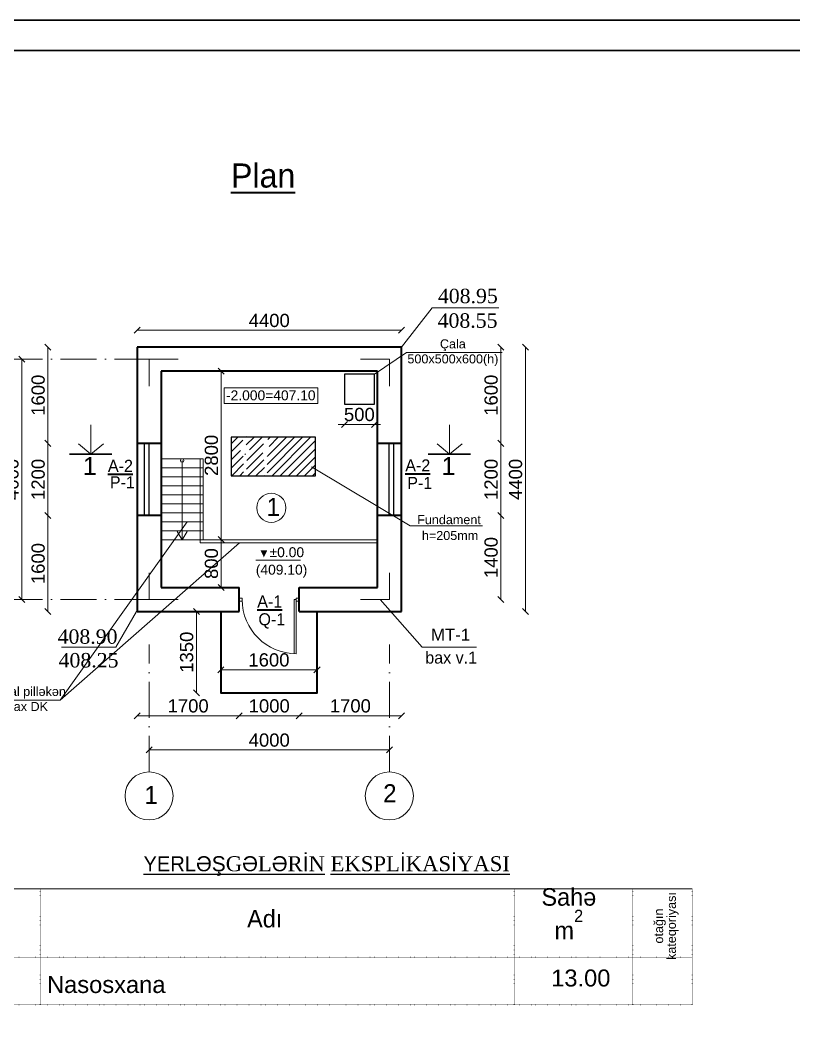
# Model space of a CAD drawing. Header units: millimetres. Extents: x 120281 to 1416367021, y -641565767 to 918373.
# Drawn here: x 499353 to 512227, y 883907 to 900783 of the extents above; entities that cross this region are included whole.
import ezdxf

# ---------------------------------------------------------------- set-up
doc = ezdxf.new("R2010")
doc.units = ezdxf.units.MM
for name, pattern in [('ACAD_ISO02W100', [15, 12, -3]), ('ACAD_ISO10W100', [18, 12, -3, 0, -3]), ('DOT2', [3.175, 0, -3.175])]:
    doc.linetypes.add(name, pattern=pattern)
for name, color, linetype, lineweight in [('-K1-', 84, 'Continuous', 60), ('0_Ном._пера__1', 7, 'Continuous', 35), ('0_Ном._пера__21', 7, 'Continuous', 35), ('0_Ном._пера__7', 7, 'Continuous', 25), ('0_Ном_пера__1_Ном_пера__1', 1, 'Continuous', 13), ('33', 7, 'Continuous', 35), ('Layer2', 7, 'Continuous', 13), ('Text blocks_Ном._пера__1', 7, 'Continuous', 15), ('аракясмя', 130, 'Continuous', 20), ('окна', 150, 'Continuous', 15), ('ось', 20, 'ACAD_ISO02W100', 0), ('размер', 90, 'Continuous', 40), ('размер2', 210, 'Continuous', 15), ('размер_Ном._пера__1', 7, 'Continuous', 15), ('РАЗМЕРЫ', 80, 'Continuous', 9), ('стены', 32, 'Continuous', 40)]:
    doc.layers.add(name, color=color, linetype=linetype, lineweight=lineweight)
doc.styles.add('ARIAL', font='arial.ttf')
doc.styles.add('Arial AzLat', font='AZLTM.TTF', dxfattribs={"height": 300})
doc.styles.add('Arial-300', font='arial.ttf', dxfattribs={"height": 300})
doc.styles.get("Standard").update_dxf_attribs({"font": 'arial.ttf'})
doc.styles.add('Times New  Roman', font='times.ttf')
doc.styles.add('СГЕНЕРИР_СТИЛЬ_1', font='A3TI(LA).TTF')
doc.styles.add('СГЕНЕРИР_СТИЛЬ_6', font='A2TI(LA).TTF')
doc.styles.add('СГЕНЕРИР_СТИЛЬ_7', font='timlat.ttf')
doc.dimstyles.new('Farid 250', dxfattribs={"dimtxt": 220, "dimasz": 100, "dimexe": 100, "dimexo": 300, "dimgap": 50, "dimtad": 1, "dimdec": 0, "dimzin": 0, "dimdsep": 46, "dimtxsty": 'Standard', "dimblk": 'OBLIQUE', "dimcen": 10, "dimse1": 1, "dimse2": 1, "dimclrd": 256, "dimclre": 1, "dimclrt": 1, "dimadec": 0, "dimazin": 0, "dimtfac": 1, "dimtdec": 0, "dimtix": 1, "dimtmove": 1, "dimatfit": 2, "dimldrblk": 'ARCHTICK', "dimfxl": 1, "dimtolj": 1, "dimtzin": 0, "dimlwd": -1, "dimlwe": 9, "dimarcsym": 0})

# ---------------------------------------------------------------- blocks, each defined once
blk = doc.blocks.new('_Oblique')
at = {"color": 0, "linetype": 'ByBlock', "lineweight": -2}
blk.add_line((-0.5, -0.5), (0.5, 0.5), dxfattribs=at)
blk = doc.blocks.new('*D86')
at = {"layer": 'Defpoints', "color": 0, "lineweight": 53, "transparency": 16777216}
for p in [(499561, 895145), (499378, 891145), (499561, 891145)]:
    blk.add_point(p, dxfattribs=at)
at = {"layer": 'размер_Ном._пера__1', "transparency": 16777216}
blk.add_line((499378, 895145), (499378, 891145), dxfattribs=at)
at = {"layer": 'размер_Ном._пера__1', "transparency": 16777216, "xscale": 100, "yscale": 100, "zscale": 100}
for p, rotation in [((499378, 895145), 90), ((499378, 891145), 270)]:
    blk.add_blockref('_Oblique', p, dxfattribs=dict(at, rotation=rotation))
at = {"layer": 'размер_Ном._пера__1', "color": 1, "transparency": 16777216, "insert": (499216, 893145), "char_height": 220, "attachment_point": 5, "rotation": 90}
blk.add_mtext('\\A1;4000', dxfattribs=at)
blk = doc.blocks.new('_ArchTick')
at = {"color": 0, "linetype": 'ByBlock', "const_width": 0.15}
blk.add_lwpolyline([(-0.5, -0.5), (0.5, 0.5)], dxfattribs=at)
blk = doc.blocks.new('*D77')
at = {"layer": 'Defpoints', "color": 0, "lineweight": 53, "transparency": 16777216}
for p in [(505697, 895345), (505697, 890945), (507760, 890945)]:
    blk.add_point(p, dxfattribs=at)
at = {"layer": 'размер_Ном._пера__1', "transparency": 16777216}
blk.add_line((507760, 895345), (507760, 890945), dxfattribs=at)
at = {"layer": 'размер_Ном._пера__1', "transparency": 16777216, "xscale": 100, "yscale": 100, "zscale": 100}
for p, rotation in [((507760, 895345), 90), ((507760, 890945), 270)]:
    blk.add_blockref('_Oblique', p, dxfattribs=dict(at, rotation=rotation))
at = {"layer": 'размер_Ном._пера__1', "color": 1, "transparency": 16777216, "insert": (507598, 893145), "char_height": 220, "attachment_point": 5, "rotation": 90}
blk.add_mtext('\\A1;4400', dxfattribs=at)
blk = doc.blocks.new('*D80')
at = {"layer": 'Defpoints', "color": 0, "lineweight": 53, "transparency": 16777216}
for p in [(501297, 890945), (502997, 890945), (502997, 889214)]:
    blk.add_point(p, dxfattribs=at)
at = {"layer": 'размер_Ном._пера__1', "transparency": 16777216}
blk.add_line((501297, 889214), (502997, 889214), dxfattribs=at)
at = {"layer": 'размер_Ном._пера__1', "transparency": 16777216, "xscale": 100, "yscale": 100, "zscale": 100, "rotation": 180}
blk.add_blockref('_Oblique', (501297, 889214), dxfattribs=at)
at = {"layer": 'размер_Ном._пера__1', "transparency": 16777216, "xscale": 100, "yscale": 100, "zscale": 100}
blk.add_blockref('_Oblique', (502997, 889214), dxfattribs=at)
at = {"layer": 'размер_Ном._пера__1', "color": 1, "transparency": 16777216, "insert": (502147, 889376), "char_height": 220, "attachment_point": 5}
blk.add_mtext('\\A1;1700', dxfattribs=at)
blk = doc.blocks.new('*D81')
at = {"layer": 'Defpoints', "color": 0, "lineweight": 53, "transparency": 16777216}
for p in [(502997, 890945), (503997, 890945), (503997, 889214)]:
    blk.add_point(p, dxfattribs=at)
at = {"layer": 'размер_Ном._пера__1', "transparency": 16777216}
blk.add_line((502997, 889214), (503997, 889214), dxfattribs=at)
at = {"layer": 'размер_Ном._пера__1', "transparency": 16777216, "xscale": 100, "yscale": 100, "zscale": 100, "rotation": 180}
blk.add_blockref('_Oblique', (502997, 889214), dxfattribs=at)
at = {"layer": 'размер_Ном._пера__1', "transparency": 16777216, "xscale": 100, "yscale": 100, "zscale": 100}
blk.add_blockref('_Oblique', (503997, 889214), dxfattribs=at)
at = {"layer": 'размер_Ном._пера__1', "color": 1, "transparency": 16777216, "insert": (503497, 889376), "char_height": 220, "attachment_point": 5}
blk.add_mtext('\\A1;1000', dxfattribs=at)
blk = doc.blocks.new('*D82')
at = {"layer": 'Defpoints', "color": 0, "lineweight": 53, "transparency": 16777216}
for p in [(503997, 890945), (505697, 890945), (505697, 889214)]:
    blk.add_point(p, dxfattribs=at)
at = {"layer": 'размер_Ном._пера__1', "transparency": 16777216}
blk.add_line((503997, 889214), (505697, 889214), dxfattribs=at)
at = {"layer": 'размер_Ном._пера__1', "transparency": 16777216, "xscale": 100, "yscale": 100, "zscale": 100, "rotation": 180}
blk.add_blockref('_Oblique', (503997, 889214), dxfattribs=at)
at = {"layer": 'размер_Ном._пера__1', "transparency": 16777216, "xscale": 100, "yscale": 100, "zscale": 100}
blk.add_blockref('_Oblique', (505697, 889214), dxfattribs=at)
at = {"layer": 'размер_Ном._пера__1', "color": 1, "transparency": 16777216, "insert": (504847, 889376), "char_height": 220, "attachment_point": 5}
blk.add_mtext('\\A1;1700', dxfattribs=at)
blk = doc.blocks.new('*D87')
at = {"layer": 'Defpoints', "color": 0, "lineweight": 53, "transparency": 16777216}
for p in [(501497, 888832), (505497, 888644), (505497, 888644)]:
    blk.add_point(p, dxfattribs=at)
at = {"layer": 'размер_Ном._пера__1', "transparency": 16777216}
blk.add_line((501497, 888644), (505497, 888644), dxfattribs=at)
at = {"layer": 'размер_Ном._пера__1', "transparency": 16777216, "xscale": 100, "yscale": 100, "zscale": 100, "rotation": 180}
blk.add_blockref('_Oblique', (501497, 888644), dxfattribs=at)
at = {"layer": 'размер_Ном._пера__1', "transparency": 16777216, "xscale": 100, "yscale": 100, "zscale": 100}
blk.add_blockref('_Oblique', (505497, 888644), dxfattribs=at)
at = {"layer": 'размер_Ном._пера__1', "color": 1, "transparency": 16777216, "insert": (503497, 888807), "char_height": 220, "attachment_point": 5}
blk.add_mtext('\\A1;4000', dxfattribs=at)
blk = doc.blocks.new('*D84')
at = {"layer": 'Defpoints', "color": 0, "lineweight": 53, "transparency": 16777216}
for p in [(505697, 895345), (507353, 895345), (505697, 893745)]:
    blk.add_point(p, dxfattribs=at)
at = {"layer": 'размер_Ном._пера__1', "transparency": 16777216}
blk.add_line((507353, 893745), (507353, 895345), dxfattribs=at)
at = {"layer": 'размер_Ном._пера__1', "transparency": 16777216, "xscale": 100, "yscale": 100, "zscale": 100}
for p, rotation in [((507353, 895345), 90), ((507353, 893745), 270)]:
    blk.add_blockref('_Oblique', p, dxfattribs=dict(at, rotation=rotation))
at = {"layer": 'размер_Ном._пера__1', "color": 1, "transparency": 16777216, "insert": (507191, 894545), "char_height": 220, "attachment_point": 5, "rotation": 90}
blk.add_mtext('\\A1;1600', dxfattribs=at)
blk = doc.blocks.new('*D92')
at = {"layer": 'Defpoints', "color": 0, "lineweight": 53, "transparency": 16777216}
for p in [(505697, 892545), (505346, 891145), (507353, 891145)]:
    blk.add_point(p, dxfattribs=at)
at = {"layer": 'размер_Ном._пера__1', "transparency": 16777216}
blk.add_line((507353, 892545), (507353, 891145), dxfattribs=at)
at = {"layer": 'размер_Ном._пера__1', "transparency": 16777216, "xscale": 100, "yscale": 100, "zscale": 100}
for p, rotation in [((507353, 892545), 90), ((507353, 891145), 270)]:
    blk.add_blockref('_Oblique', p, dxfattribs=dict(at, rotation=rotation))
at = {"layer": 'размер_Ном._пера__1', "color": 1, "transparency": 16777216, "insert": (507191, 891845), "char_height": 220, "attachment_point": 5, "rotation": 90}
blk.add_mtext('\\A1;1400', dxfattribs=at)
blk = doc.blocks.new('*D85')
at = {"layer": 'Defpoints', "color": 0, "lineweight": 53, "transparency": 16777216}
for p in [(505697, 895625), (501297, 895345), (505697, 895345)]:
    blk.add_point(p, dxfattribs=at)
at = {"layer": 'размер_Ном._пера__1', "transparency": 16777216}
blk.add_line((501297, 895625), (505697, 895625), dxfattribs=at)
at = {"layer": 'размер_Ном._пера__1', "transparency": 16777216, "xscale": 100, "yscale": 100, "zscale": 100, "rotation": 180}
blk.add_blockref('_Oblique', (501297, 895625), dxfattribs=at)
at = {"layer": 'размер_Ном._пера__1', "transparency": 16777216, "xscale": 100, "yscale": 100, "zscale": 100}
blk.add_blockref('_Oblique', (505697, 895625), dxfattribs=at)
at = {"layer": 'размер_Ном._пера__1', "color": 1, "transparency": 16777216, "insert": (503497, 895788), "char_height": 220, "attachment_point": 5}
blk.add_mtext('\\A1;4400', dxfattribs=at)
blk = doc.blocks.new('*D74')
at = {"layer": 'Defpoints', "color": 0, "lineweight": 53, "transparency": 16777216}
for p in [(501297, 893745), (499813, 892545), (501297, 892545)]:
    blk.add_point(p, dxfattribs=at)
at = {"layer": 'размер_Ном._пера__1', "transparency": 16777216}
blk.add_line((499813, 893745), (499813, 892545), dxfattribs=at)
at = {"layer": 'размер_Ном._пера__1', "transparency": 16777216, "xscale": 100, "yscale": 100, "zscale": 100}
for p, rotation in [((499813, 893745), 90), ((499813, 892545), 270)]:
    blk.add_blockref('_Oblique', p, dxfattribs=dict(at, rotation=rotation))
at = {"layer": 'размер_Ном._пера__1', "color": 1, "transparency": 16777216, "insert": (499651, 893145), "char_height": 220, "attachment_point": 5, "rotation": 90}
blk.add_mtext('\\A1;1200', dxfattribs=at)
blk = doc.blocks.new('*D75')
at = {"layer": 'Defpoints', "color": 0, "lineweight": 53, "transparency": 16777216}
for p in [(501297, 892545), (499813, 890945), (501297, 890945)]:
    blk.add_point(p, dxfattribs=at)
at = {"layer": 'размер_Ном._пера__1', "transparency": 16777216}
blk.add_line((499813, 892545), (499813, 890945), dxfattribs=at)
at = {"layer": 'размер_Ном._пера__1', "transparency": 16777216, "xscale": 100, "yscale": 100, "zscale": 100}
for p, rotation in [((499813, 892545), 90), ((499813, 890945), 270)]:
    blk.add_blockref('_Oblique', p, dxfattribs=dict(at, rotation=rotation))
at = {"layer": 'размер_Ном._пера__1', "color": 1, "transparency": 16777216, "insert": (499651, 891745), "char_height": 220, "attachment_point": 5, "rotation": 90}
blk.add_mtext('\\A1;1600', dxfattribs=at)
blk = doc.blocks.new('*D76')
at = {"layer": 'Defpoints', "color": 0, "lineweight": 53, "transparency": 16777216}
for p in [(501297, 895345), (499813, 893745), (501297, 893745)]:
    blk.add_point(p, dxfattribs=at)
at = {"layer": 'размер_Ном._пера__1', "transparency": 16777216}
blk.add_line((499813, 895345), (499813, 893745), dxfattribs=at)
at = {"layer": 'размер_Ном._пера__1', "transparency": 16777216, "xscale": 100, "yscale": 100, "zscale": 100}
for p, rotation in [((499813, 895345), 90), ((499813, 893745), 270)]:
    blk.add_blockref('_Oblique', p, dxfattribs=dict(at, rotation=rotation))
at = {"layer": 'размер_Ном._пера__1', "color": 1, "transparency": 16777216, "insert": (499651, 894545), "char_height": 220, "attachment_point": 5, "rotation": 90}
blk.add_mtext('\\A1;1600', dxfattribs=at)
blk = doc.blocks.new('дл')
at = {"layer": 'окна'}
for p, q in [((-9385, -1456077), (-9423, -1456077)), ((-9423, -1456077), (-9423, -1456977)), ((-9385, -1456976), (-9385, -1456077))]:
    blk.add_line(p, q, dxfattribs=at)
for points in [[(-9473, -1456102), (-9473, -1456052), (-9423, -1456052), (-9423, -1456102)], [(-8523, -1456102), (-8523, -1456052), (-8473, -1456052), (-8473, -1456102)]]:
    blk.add_lwpolyline(points, close=True, dxfattribs=at)
blk.add_arc((-9423, -1456077), 900, 269.9997, 359.9997, dxfattribs=at)
blk = doc.blocks.new('*D78')
at = {"layer": 'Defpoints', "color": 0, "lineweight": 53, "transparency": 16777216}
for p in [(505247, 894395), (504747, 894296), (504747, 894061)]:
    blk.add_point(p, dxfattribs=at)
at = {"layer": 'размер_Ном._пера__1', "transparency": 16777216}
for p, q in [((504747, 894061), (504647, 894061)), ((505247, 894061), (504747, 894061)), ((505247, 894061), (505347, 894061))]:
    blk.add_line(p, q, dxfattribs=at)
at = {"layer": 'размер_Ном._пера__1', "transparency": 16777216, "xscale": 100, "yscale": 100, "zscale": 100}
blk.add_blockref('_Oblique', (504747, 894061), dxfattribs=at)
at = {"layer": 'размер_Ном._пера__1', "transparency": 16777216, "xscale": 100, "yscale": 100, "zscale": 100, "rotation": 180}
blk.add_blockref('_Oblique', (505247, 894061), dxfattribs=at)
at = {"layer": 'размер_Ном._пера__1', "color": 1, "transparency": 16777216, "insert": (504997, 894224), "char_height": 220, "attachment_point": 5}
blk.add_mtext('\\A1;500', dxfattribs=at)
blk = doc.blocks.new('*D93')
at = {"layer": 'Defpoints', "color": 0, "lineweight": 53, "transparency": 16777216}
for p in [(502697, 892145), (503697, 892145), (503997, 891345)]:
    blk.add_point(p, dxfattribs=at)
at = {"layer": 'размер_Ном._пера__1', "transparency": 16777216}
blk.add_line((502697, 891345), (502697, 892145), dxfattribs=at)
at = {"layer": 'размер_Ном._пера__1', "transparency": 16777216, "xscale": 100, "yscale": 100, "zscale": 100}
for p, rotation in [((502697, 892145), 90), ((502697, 891345), 270)]:
    blk.add_blockref('_Oblique', p, dxfattribs=dict(at, rotation=rotation))
at = {"layer": 'размер_Ном._пера__1', "color": 1, "transparency": 16777216, "insert": (502535, 891745), "char_height": 220, "attachment_point": 5, "rotation": 90}
blk.add_mtext('\\A1;800', dxfattribs=at)
blk = doc.blocks.new('*D79')
at = {"layer": 'Defpoints', "color": 0, "lineweight": 53, "transparency": 16777216}
for p in [(502697, 894945), (503908, 894945), (503697, 892145)]:
    blk.add_point(p, dxfattribs=at)
at = {"layer": 'размер_Ном._пера__1', "transparency": 16777216}
blk.add_line((502697, 892145), (502697, 894945), dxfattribs=at)
at = {"layer": 'размер_Ном._пера__1', "transparency": 16777216, "xscale": 100, "yscale": 100, "zscale": 100}
for p, rotation in [((502697, 894945), 90), ((502697, 892145), 270)]:
    blk.add_blockref('_Oblique', p, dxfattribs=dict(at, rotation=rotation))
at = {"layer": 'размер_Ном._пера__1', "color": 1, "transparency": 16777216, "insert": (502535, 893545), "char_height": 220, "attachment_point": 5, "rotation": 90}
blk.add_mtext('\\A1;2800', dxfattribs=at)
blk = doc.blocks.new('*D94')
at = {"layer": 'Defpoints', "color": 0, "lineweight": 53, "transparency": 16777216}
for p in [(505697, 893745), (505697, 892545), (507353, 892545)]:
    blk.add_point(p, dxfattribs=at)
at = {"layer": 'размер_Ном._пера__1', "transparency": 16777216}
blk.add_line((507353, 893745), (507353, 892545), dxfattribs=at)
at = {"layer": 'размер_Ном._пера__1', "transparency": 16777216, "xscale": 100, "yscale": 100, "zscale": 100}
for p, rotation in [((507353, 893745), 90), ((507353, 892545), 270)]:
    blk.add_blockref('_Oblique', p, dxfattribs=dict(at, rotation=rotation))
at = {"layer": 'размер_Ном._пера__1', "color": 1, "transparency": 16777216, "insert": (507191, 893145), "char_height": 220, "attachment_point": 5, "rotation": 90}
blk.add_mtext('\\A1;1200', dxfattribs=at)
blk = doc.blocks.new('*D170')
at = {"layer": 'Defpoints', "color": 0, "lineweight": 53, "transparency": 16777216}
for p in [(502366, 890945), (502285, 889595), (502692, 889595)]:
    blk.add_point(p, dxfattribs=at)
at = {"layer": 'размер_Ном._пера__1', "transparency": 16777216}
blk.add_line((502285, 890945), (502285, 889595), dxfattribs=at)
at = {"layer": 'размер_Ном._пера__1', "transparency": 16777216, "xscale": 100, "yscale": 100, "zscale": 100}
for p, rotation in [((502285, 890945), 90), ((502285, 889595), 270)]:
    blk.add_blockref('_Oblique', p, dxfattribs=dict(at, rotation=rotation))
at = {"layer": 'размер_Ном._пера__1', "color": 1, "transparency": 16777216, "insert": (502123, 890270), "char_height": 220, "attachment_point": 5, "rotation": 90}
blk.add_mtext('\\A1;1350', dxfattribs=at)
blk = doc.blocks.new('*D171')
at = {"layer": 'Defpoints', "color": 0, "lineweight": 53, "transparency": 16777216}
for p in [(504292, 889979), (502692, 889745), (504292, 889595)]:
    blk.add_point(p, dxfattribs=at)
at = {"layer": 'размер_Ном._пера__1', "transparency": 16777216}
blk.add_line((502692, 889979), (504292, 889979), dxfattribs=at)
at = {"layer": 'размер_Ном._пера__1', "transparency": 16777216, "xscale": 100, "yscale": 100, "zscale": 100, "rotation": 180}
blk.add_blockref('_Oblique', (502692, 889979), dxfattribs=at)
at = {"layer": 'размер_Ном._пера__1', "transparency": 16777216, "xscale": 100, "yscale": 100, "zscale": 100}
blk.add_blockref('_Oblique', (504292, 889979), dxfattribs=at)
at = {"layer": 'размер_Ном._пера__1', "color": 1, "transparency": 16777216, "insert": (503492, 890141), "char_height": 220, "attachment_point": 5}
blk.add_mtext('\\A1;1600', dxfattribs=at)

msp = doc.modelspace()

# ---------------------------------------------------------------- hatches: boundary and pattern name
at = {"layer": '0_Ном_пера__1_Ном_пера__1'}
h = msp.add_hatch(dxfattribs=at)
h.set_pattern_fill('ANSI31', color=256, scale=30, angle=180, style=0)
h.set_pattern_definition([(225, (501362.59, 929413.09), (67.35192, -67.35192), [])])
edge = h.paths.add_edge_path()
edge.add_line((502865.77471, 893205.85426), (503069.85967, 893205.85426))
edge.add_line((503069.85967, 893205.85426), (503069.85967, 893402.07975))
edge.add_line((503069.85967, 893402.07975), (503061.95118, 893402.07975))
edge.add_line((503061.95118, 893402.07975), (503061.95118, 893425.80524))
edge.add_line((503061.95118, 893425.80524), (503060.51327, 893425.80524))
edge.add_line((503060.51327, 893425.80524), (503060.51327, 893468.94249))
edge.add_line((503060.51327, 893468.94249), (503061.95118, 893468.94249))
edge.add_line((503061.95118, 893468.94249), (503061.95118, 893492.66798))
edge.add_line((503061.95118, 893492.66798), (503069.85967, 893492.66798))
edge.add_line((503069.85967, 893492.66798), (503069.85967, 893533.6974))
edge.add_line((503069.85967, 893533.6974), (503064.82699, 893533.6974))
edge.add_line((503064.82699, 893533.6974), (503057.99693, 893533.6974))
edge.add_line((503057.99693, 893533.6974), (503056.9185, 893535.85426))
edge.add_line((503056.9185, 893535.85426), (503056.19954, 893536.57321))
edge.add_line((503056.19954, 893536.57321), (503056.19954, 893538.73008))
edge.add_line((503056.19954, 893538.73008), (503056.19954, 893559.57975))
edge.add_line((503056.19954, 893559.57975), (503061.95118, 893559.57975))
edge.add_line((503061.95118, 893559.57975), (503080.64399, 893559.57975))
edge.add_line((503080.64399, 893559.57975), (503092.86621, 893559.57975))
edge.add_line((503092.86621, 893559.57975), (503092.86621, 893570.00459))
edge.add_arc((503092.86621, 893645.85426), 75.84967, 180, 270, ccw=False)
edge.add_arc((503092.86621, 893645.85426), 75.84967, 90, 180, ccw=False)
edge.add_line((503092.86621, 893721.70393), (503092.86621, 893732.12877))
edge.add_line((503092.86621, 893732.12877), (503058.71588, 893732.12877))
edge.add_line((503058.71588, 893732.12877), (503057.63745, 893734.28563))
edge.add_line((503057.63745, 893734.28563), (503057.63745, 893797.19413))
edge.add_line((503057.63745, 893797.19413), (503056.12251, 893797.9516))
edge.add_line((503056.12251, 893797.9516), (503057.72041, 893819.52319))
edge.add_line((503057.72041, 893819.52319), (503059.79432, 893820.56014))
edge.add_line((503059.79432, 893820.56014), (503069.85967, 893820.56014))
edge.add_line((503069.85967, 893820.56014), (503069.85967, 893847.56994))
edge.add_line((503069.85967, 893847.56994), (503061.95118, 893847.56994))
edge.add_line((503061.95118, 893847.56994), (503061.95118, 893871.29543))
edge.add_line((503061.95118, 893871.29543), (503060.51327, 893871.29543))
edge.add_line((503060.51327, 893871.29543), (503060.51327, 893845.85426))
edge.add_line((503060.51327, 893845.85426), (502865.77471, 893845.85426))
edge.add_line((502865.77471, 893845.85426), (502865.77471, 893205.85426))
edge = h.paths.add_edge_path()
edge.add_line((503127.37601, 893533.6974), (503121.62438, 893533.6974))
edge.add_line((503121.62438, 893533.6974), (503115.87275, 893533.6974))
edge.add_line((503115.87275, 893533.6974), (503115.87275, 893492.66798))
edge.add_line((503115.87275, 893492.66798), (503124.5002, 893492.66798))
edge.add_line((503124.5002, 893492.66798), (503124.5002, 893468.94249))
edge.add_line((503124.5002, 893468.94249), (503125.21915, 893468.94249))
edge.add_line((503125.21915, 893468.94249), (503125.21915, 893425.80524))
edge.add_line((503125.21915, 893425.80524), (503124.5002, 893425.80524))
edge.add_line((503124.5002, 893425.80524), (503124.5002, 893402.07975))
edge.add_line((503124.5002, 893402.07975), (503115.87275, 893402.07975))
edge.add_line((503115.87275, 893402.07975), (503115.87275, 893205.85426))
edge.add_line((503115.87275, 893205.85426), (503415.31719, 893205.85426))
edge.add_line((503415.31719, 893205.85426), (503415.31719, 893402.07975))
edge.add_line((503415.31719, 893402.07975), (503407.40869, 893402.07975))
edge.add_line((503407.40869, 893402.07975), (503407.40869, 893425.80524))
edge.add_line((503407.40869, 893425.80524), (503405.97079, 893425.80524))
edge.add_line((503405.97079, 893425.80524), (503405.97079, 893468.94249))
edge.add_line((503405.97079, 893468.94249), (503407.40869, 893468.94249))
edge.add_line((503407.40869, 893468.94249), (503407.40869, 893492.66798))
edge.add_line((503407.40869, 893492.66798), (503415.31719, 893492.66798))
edge.add_line((503415.31719, 893492.66798), (503415.31719, 893533.6974))
edge.add_line((503415.31719, 893533.6974), (503410.28451, 893533.6974))
edge.add_line((503410.28451, 893533.6974), (503403.45445, 893533.6974))
edge.add_line((503403.45445, 893533.6974), (503402.37601, 893535.85426))
edge.add_line((503402.37601, 893535.85426), (503401.65706, 893536.57321))
edge.add_line((503401.65706, 893536.57321), (503401.65706, 893538.73008))
edge.add_line((503401.65706, 893538.73008), (503401.65706, 893559.57975))
edge.add_line((503401.65706, 893559.57975), (503407.40869, 893559.57975))
edge.add_line((503407.40869, 893559.57975), (503426.1015, 893559.57975))
edge.add_line((503426.1015, 893559.57975), (503438.32373, 893559.57975))
edge.add_line((503438.32373, 893559.57975), (503438.32373, 893570.00459))
edge.add_arc((503438.32373, 893645.85426), 75.84967, 180, 270, ccw=False)
edge.add_arc((503438.32373, 893645.85426), 75.84967, 90, 180, ccw=False)
edge.add_line((503438.32373, 893721.70393), (503438.32373, 893732.12877))
edge.add_line((503438.32373, 893732.12877), (503404.1734, 893732.12877))
edge.add_line((503404.1734, 893732.12877), (503403.09497, 893734.28563))
edge.add_line((503403.09497, 893734.28563), (503403.09497, 893797.19413))
edge.add_line((503403.09497, 893797.19413), (503401.58003, 893797.9516))
edge.add_line((503401.58003, 893797.9516), (503403.17793, 893819.52319))
edge.add_line((503403.17793, 893819.52319), (503405.25183, 893820.56014))
edge.add_line((503405.25183, 893820.56014), (503415.31719, 893820.56014))
edge.add_line((503415.31719, 893820.56014), (503415.31719, 893847.56994))
edge.add_line((503415.31719, 893847.56994), (503407.40869, 893847.56994))
edge.add_line((503407.40869, 893847.56994), (503407.40869, 893871.29543))
edge.add_line((503407.40869, 893871.29543), (503405.97079, 893871.29543))
edge.add_line((503405.97079, 893871.29543), (503405.97079, 893845.85426))
edge.add_line((503405.97079, 893845.85426), (503351.34671, 893845.85426))
edge.add_arc((503265.59497, 891845.57185), 2002.11965, 87.545243381, 92.454756619)
edge.add_line((503179.84322, 893845.85426), (503125.21915, 893845.85426))
edge.add_line((503125.21915, 893845.85426), (503125.21915, 893871.29543))
edge.add_line((503125.21915, 893871.29543), (503124.5002, 893847.56994))
edge.add_line((503124.5002, 893847.56994), (503115.87275, 893847.56994))
edge.add_line((503115.87275, 893847.56994), (503115.87275, 893820.56014))
edge.add_line((503115.87275, 893820.56014), (503127.73549, 893820.56014))
edge.add_line((503127.73549, 893820.56014), (503128.81392, 893818.40328))
edge.add_line((503128.81392, 893818.40328), (503129.57209, 893797.93269))
edge.add_line((503129.57209, 893797.93269), (503127.6636, 893796.97844))
edge.add_line((503127.6636, 893796.97844), (503128.81392, 893794.67779))
edge.add_line((503128.81392, 893794.67779), (503128.81392, 893733.2072))
edge.add_line((503128.81392, 893733.2072), (503126.65706, 893732.12877))
edge.add_line((503126.65706, 893732.12877), (503092.86621, 893732.12877))
edge.add_line((503092.86621, 893732.12877), (503092.86621, 893721.70393))
edge.add_arc((503092.86621, 893645.85426), 75.84967, 0, 90, ccw=False)
edge.add_arc((503092.86621, 893645.85426), 75.84967, -90, 0, ccw=False)
edge.add_line((503092.86621, 893570.00459), (503092.86621, 893559.57975))
edge.add_line((503092.86621, 893559.57975), (503105.80739, 893559.57975))
edge.add_line((503105.80739, 893559.57975), (503123.78124, 893559.57975))
edge.add_line((503123.78124, 893559.57975), (503129.53288, 893559.57975))
edge.add_line((503129.53288, 893559.57975), (503129.53288, 893538.73008))
edge.add_line((503129.53288, 893538.73008), (503129.53288, 893536.57321))
edge.add_line((503129.53288, 893536.57321), (503129.53288, 893535.85426))
edge.add_line((503129.53288, 893535.85426), (503127.37601, 893533.6974))
edge = h.paths.add_edge_path()
edge.add_line((503474.99039, 893536.57321), (503474.99039, 893535.85426))
edge.add_line((503474.99039, 893535.85426), (503472.83353, 893533.6974))
edge.add_line((503472.83353, 893533.6974), (503467.0819, 893533.6974))
edge.add_line((503467.0819, 893533.6974), (503461.33026, 893533.6974))
edge.add_line((503461.33026, 893533.6974), (503461.33026, 893492.66798))
edge.add_line((503461.33026, 893492.66798), (503469.95771, 893492.66798))
edge.add_line((503469.95771, 893492.66798), (503469.95771, 893468.94249))
edge.add_line((503469.95771, 893468.94249), (503470.67667, 893468.94249))
edge.add_line((503470.67667, 893468.94249), (503470.67667, 893425.80524))
edge.add_line((503470.67667, 893425.80524), (503469.95771, 893425.80524))
edge.add_line((503469.95771, 893425.80524), (503469.95771, 893402.07975))
edge.add_line((503469.95771, 893402.07975), (503461.33026, 893402.07975))
edge.add_line((503461.33026, 893402.07975), (503461.33026, 893205.85426))
edge.add_line((503461.33026, 893205.85426), (504265.77471, 893205.85426))
edge.add_line((504265.77471, 893205.85426), (504265.77471, 893845.85426))
edge.add_line((504265.77471, 893845.85426), (503470.67667, 893845.85426))
edge.add_line((503470.67667, 893845.85426), (503470.67667, 893871.29543))
edge.add_line((503470.67667, 893871.29543), (503469.95771, 893847.56994))
edge.add_line((503469.95771, 893847.56994), (503461.33026, 893847.56994))
edge.add_line((503461.33026, 893847.56994), (503461.33026, 893820.56014))
edge.add_line((503461.33026, 893820.56014), (503473.19301, 893820.56014))
edge.add_line((503473.19301, 893820.56014), (503474.27144, 893818.40328))
edge.add_line((503474.27144, 893818.40328), (503475.02961, 893797.93269))
edge.add_line((503475.02961, 893797.93269), (503473.12111, 893796.97844))
edge.add_line((503473.12111, 893796.97844), (503474.27144, 893794.67779))
edge.add_line((503474.27144, 893794.67779), (503474.27144, 893733.2072))
edge.add_line((503474.27144, 893733.2072), (503472.11458, 893732.12877))
edge.add_line((503472.11458, 893732.12877), (503438.32373, 893732.12877))
edge.add_line((503438.32373, 893732.12877), (503438.32373, 893721.70393))
edge.add_arc((503438.32373, 893645.85426), 75.84967, 0, 90, ccw=False)
edge.add_arc((503438.32373, 893645.85426), 75.84967, 270, 360, ccw=False)
edge.add_line((503438.32373, 893570.00459), (503438.32373, 893559.57975))
edge.add_line((503438.32373, 893559.57975), (503451.2649, 893559.57975))
edge.add_line((503451.2649, 893559.57975), (503469.23876, 893559.57975))
edge.add_line((503469.23876, 893559.57975), (503474.99039, 893559.57975))
edge.add_line((503474.99039, 893559.57975), (503474.99039, 893538.73008))
edge.add_line((503474.99039, 893538.73008), (503474.99039, 893536.57321))

# ---------------------------------------------------------------- linework, layer by layer
at = {"layer": '-K1-', "color": 0, "lineweight": 9}
msp.add_line((507376.204, 895254.34891), (505779.47235, 895254.34891), dxfattribs=at)
at = {"layer": '-K1-', "color": 3, "lineweight": 15}
for p in [(502130.93011, 892439.24316), (503002.593, 892089.24316), (498875.37748, 889471.80688)]:
    msp.add_line(p, (500018.28709, 889471.80688), dxfattribs=at)
at = {"layer": '-K1-', "color": 0, "lineweight": 9}
msp.add_lwpolyline([(505247.04999, 894895.33156), (505779.47235, 895254.34891)], dxfattribs=at)
at = {"color": 0}
msp.add_lwpolyline([(505022.04999, 894395.33156), (505247.04999, 894395.33156), (505247.04999, 894895.33156), (504747.04999, 894895.33156), (504747.04999, 894395.33156), (505022.04999, 894395.33156)], dxfattribs=at)
at = {"color": 3}
msp.add_lwpolyline([(502865.77471, 893205.85426), (504265.77471, 893205.85426), (504265.77471, 893845.85426), (502865.77471, 893845.85426)], close=True, dxfattribs=at)
at = {"color": 3, "lineweight": 13}
for points in [[(504201.52762, 893355.85271), (505842.02069, 892370.48825)], [(505842.02069, 892370.48825), (507044.14026, 892370.48825)]]:
    msp.add_lwpolyline(points, dxfattribs=at)
at = {"layer": '0_Ном._пера__21', "linetype": 'Continuous', "lineweight": 20}
msp.add_line((510535.55024, 886331.73319), (498201.67358, 886331.73319), dxfattribs=at)
at = {"layer": '0_Ном._пера__21', "linetype": 'DOT2', "lineweight": 20}
for p, q in [((499681.73878, 886331.73319), (499681.73878, 884406.4743)), ((507575.41984, 886331.73319), (507575.41984, 884406.4743)), ((509548.84011, 886331.73319), (509548.84011, 884406.4743)), ((510535.55024, 886331.73319), (510535.55024, 884406.4743)), ((510535.55024, 886331.73319), (510535.55024, 884888.1354)), ((498201.67358, 885195.84241), (510535.55024, 885195.84241)), ((498201.67358, 884406.4743), (510535.55024, 884406.4743)), ((498201.67358, 884406.4743), (510535.55024, 884406.4743)), ((498201.67358, 884406.4743), (510535.55024, 884406.4743))]:
    msp.add_line(p, q, dxfattribs=at)
at = {"layer": '33', "color": 1, "lineweight": 15}
msp.add_line((503273.65156, 891799.18451), (504018.58499, 891799.18451), dxfattribs=at)
at = {"layer": 'Layer2', "color": 0}
for p, q in [((505697.04999, 895345.33156), (506207.68492, 895999.73442)), ((506207.68492, 895999.73442), (507317.00184, 895999.73442)), ((505346.12467, 891145.33156), (506042.46607, 890353.21316)), ((501287.38169, 890945.33156), (500941.96561, 890353.21316)), ((500941.96561, 890353.21316), (500037.37663, 890353.21316)), ((506042.46607, 890353.21316), (506947.05505, 890353.21316))]:
    msp.add_line(p, q, dxfattribs=at)
at = {"layer": 'аракясмя', "color": 0}
for p, q in [((501497.12799, 894698.06882), (501497.12799, 895145.33156)), ((501497.12799, 895145.33156), (501979.73999, 895145.33156)), ((505497.04999, 895145.33156), (505014.43799, 895145.33156)), ((505497.04999, 894698.06882), (505497.04999, 895145.33156)), ((501497.04999, 891592.59429), (501497.04999, 891145.33156)), ((505496.97199, 891592.59429), (505496.97199, 891145.33156)), ((501497.04999, 891145.33156), (501979.66199, 891145.33156)), ((505496.97199, 891145.33156), (505014.35999, 891145.33156))]:
    msp.add_line(p, q, dxfattribs=at)
msp.add_lwpolyline([(504304.26983, 894407.65679), (502747.05466, 894407.65679), (502747.05466, 894669.73891), (504304.26983, 894669.73891)], close=True, dxfattribs=at)
at = {"layer": 'окна', "color": 0}
for p, q in [((500529.83862, 893565.93003), (500529.83862, 894054.93849)), ((506499.88495, 893565.93003), (506499.88495, 894054.93849)), ((500529.83862, 893565.93003), (500322.68139, 893737.9512)), ((500529.83862, 893565.93003), (500736.99584, 893737.9512)), ((506499.88495, 893565.93003), (506292.72773, 893737.9512)), ((506499.88495, 893565.93003), (506707.04218, 893737.9512))]:
    msp.add_line(p, q, dxfattribs=at)
at = {"layer": 'ось', "color": 0, "linetype": 'ACAD_ISO10W100', "ltscale": 50}
for p, q in [((499122.37914, 895145.40601), (501497.04999, 895145.40601)), ((499122.37914, 891145.42729), (501497.04999, 891145.40956)), ((501497.05354, 888279.68129), (501497.05354, 890401.0877)), ((505497.03226, 888279.68129), (505497.04999, 890401.0877))]:
    msp.add_line(p, q, dxfattribs=at)
at = {"layer": 'размер', "color": 0}
for p, q in [((505697.04999, 895345.33156), (501297.04999, 895345.33156)), ((501297.04999, 895345.33156), (501297.04999, 890945.33156)), ((505697.04999, 890945.33156), (505697.04999, 895345.33156)), ((505297.04999, 894945.33156), (501697.04999, 894945.33156)), ((501697.04999, 894945.33156), (501697.04999, 891345.33156)), ((505297.04999, 891345.33156), (505297.04999, 894945.33156)), ((501697.03935, 893945.33688), (501697.04999, 892545.33156)), ((501297.04133, 893745.33156), (501697.04133, 893745.33156)), ((505297.04999, 893745.33156), (505697.04999, 893745.33156)), ((501697.04133, 892545.33156), (501297.04133, 892545.33156)), ((505697.04999, 892545.33156), (505297.04999, 892545.33156)), ((501697.04999, 891345.33156), (502997.04999, 891345.33156)), ((502997.04999, 890945.33156), (502997.04999, 891345.33156)), ((503997.04999, 891345.33156), (505297.04999, 891345.33156)), ((503997.04999, 890945.33156), (503997.04999, 891345.33156)), ((501297.04999, 890945.33156), (502997.04999, 890945.33156)), ((501497.04999, 890945.33156), (502997.04999, 890945.33156)), ((503997.04999, 890945.33156), (505697.04999, 890945.33156))]:
    msp.add_line(p, q, dxfattribs=at)
at = {"layer": 'размер', "color": 0, "lineweight": -3}
for p, q in [((501417.9559, 892545.33156), (501417.9559, 893745.33156)), ((501497.04999, 892545.33156), (501497.04999, 893745.33156)), ((505490.90824, 892545.33156), (505490.90824, 893745.33156)), ((505570.00233, 892545.33156), (505570.00233, 893745.33156))]:
    msp.add_line(p, q, dxfattribs=at)
at = {"layer": 'размер', "color": 0, "lineweight": 20}
for p, q in [((502397.08691, 893489.24316), (501697.05075, 893489.24316)), ((502047.06883, 893459.80166), (502047.09489, 892139.24316)), ((502347.08691, 893489.24316), (502347.08691, 892089.24316)), ((502397.08691, 893489.24316), (502397.08691, 892139.24316)), ((502397.08691, 893339.24316), (501697.05075, 893339.24316)), ((502397.08691, 893189.25759), (501697.04209, 893189.23784)), ((502397.08691, 893189.25759), (501697.05075, 893189.25759)), ((502397.08691, 893039.24316), (501697.05075, 893039.24316)), ((502397.08691, 892889.24316), (501697.05075, 892889.24316)), ((502397.08691, 892889.24316), (501697.05075, 892889.24316)), ((502397.08691, 892739.25037), (501697.05075, 892739.25037)), ((502397.08691, 892589.24316), (501697.05075, 892589.24316)), ((502397.08691, 892439.24316), (501697.05075, 892439.24316)), ((502397.08691, 892289.24316), (501697.05075, 892289.24316)), ((502047.09489, 892139.24316), (501963.18296, 892276.70463)), ((502047.09489, 892139.24316), (502131.03126, 892276.68971)), ((502397.08691, 892139.24316), (501697.05075, 892139.24316)), ((505297.04999, 892089.24316), (502347.08691, 892089.24316)), ((505297.04999, 892139.24316), (502397.08691, 892139.22036))]:
    msp.add_line(p, q, dxfattribs=at)
at = {"layer": 'размер', "color": 0, "lineweight": 9}
msp.add_line((503568.19329, 891145.2571), (503568.21867, 891145.2571), dxfattribs=at)
at = {"layer": 'размер', "color": 0}
msp.add_lwpolyline([(502692.21584, 890945.33156), (502692.21584, 889595.29489), (504292.21584, 889595.29489), (504292.21584, 890945.33156)], dxfattribs=at)
at = {"layer": 'размер', "color": 0, "lineweight": 20}
for centre, radius in [((502047.06883, 893459.806), 29.43715), ((503531.56032, 892673.01497), 242.16714), ((501496.05354, 887879.6813), 400), ((505496.03226, 887879.6813), 400)]:
    msp.add_circle(centre, radius, dxfattribs=at)
at = {"layer": 'размер2', "color": 0, "lineweight": 30}
for points in [[(492594.6215, 900782.58496), (534594.6215, 900782.58496), (534594.6215, 871082.58496), (492594.6215, 871082.58496)], [(494594.6215, 900282.58496), (534094.6215, 900282.58496), (534094.6215, 871582.58496), (494594.6215, 871582.58496)]]:
    msp.add_lwpolyline(points, close=True, dxfattribs=at)
at = {"layer": 'стены', "color": 0, "lineweight": 30}
for p, q in [((500169.7419, 893565.93003), (500878.75919, 893565.93003)), ((506139.78824, 893565.93003), (506848.80553, 893565.93003))]:
    msp.add_line(p, q, dxfattribs=at)

# ---------------------------------------------------------------- block references
at = {"layer": 'размер', "color": 0, "xscale": -1}
msp.add_blockref('дл', (494524.35076, 2347221.86001), dxfattribs=at)

# ---------------------------------------------------------------- texts
at = {"layer": '-K1-', "color": 0, "insert": (506553.68653, 895474.95235), "char_height": 150, "width": 1645.0349312, "attachment_point": 2, "style": 'ARIAL'}
msp.add_mtext('{\\fArial|b0|i0|c238|p34;Çala 500x500x}6{\\fArial|b0|i0|c238|p34;00(h)}', dxfattribs=at)
at = {"layer": '-K1-', "color": 3, "insert": (499471.09273, 889692.41032), "char_height": 150, "width": 1645.0349312, "attachment_point": 2, "style": 'ARIAL'}
msp.add_mtext('{\\fArial|b0|i0|c238|p34;Metal pilləkən bax DK}', dxfattribs=at)
at = {"color": 3, "lineweight": 15, "char_height": 150, "width": 1489.9558779, "attachment_point": 2, "style": 'Arial-300'}
for s, insert in [('\\pxsm0.8;{\\fArial|b0|i0|c238|p34;Fundament}', (506489.1115, 892550.48825)), ('\\pxsm0.8;{\\fArial|b0|i0|c238|p34;h=205}m{\\fArial|b0|i0|c238|p34;m}', (506506.8446, 892286.67929))]:
    msp.add_mtext(s, dxfattribs=dict(at, insert=insert))
at = {"color": 1, "insert": (503313.02027, 891932.51242), "char_height": 164.7045613, "width": 1054.8691827, "attachment_point": 4, "style": 'ARIAL'}
msp.add_mtext('{\\H0.83333x;▼\\fArial|b0|i0|c238|p34;\\H1.2x;%%P0.00}', dxfattribs=at)
at = {"color": 1, "lineweight": 15, "insert": (503701.93997, 891725.38756), "char_height": 164.7045613, "width": 1636.0168614, "attachment_point": 2, "style": 'Arial-300'}
msp.add_mtext('\\pxsm0.8;{\\fArial|b0|i0|c238|p34;(40}9.10{\\fArial|b0|i0|c238|p34;)}', dxfattribs=at)
at = {"layer": '0_Ном._пера__1', "linetype": 'Continuous', "lineweight": 20, "insert": (508189.80011, 884705.59627), "char_height": 282.1990979, "width": 732.0621892, "attachment_point": 7, "style": 'СГЕНЕРИР_СТИЛЬ_1'}
msp.add_mtext('{\\fArial|b0|i0|c0|p38;13.00}', dxfattribs=at)
at = {"layer": '0_Ном._пера__7', "linetype": 'Continuous', "insert": (501403.98641, 886713.01564), "char_height": 250, "attachment_point": 4, "style": 'СГЕНЕРИР_СТИЛЬ_7'}
msp.add_mtext('{\\LYERL\\fArial|b0|i0|c0|p34;ƏŞ\\fTimes Roman AzLat|b0|i0|c204|p18;G\\fArial|b0|i0|c0|p34;Ə\\fTimes Roman AzLat|b0|i0|c204|p18;L\\fArial|b0|i0|c0|p34;Ə\\fTimes Roman AzLat|b0|i0|c204|p18;R\\fArial|b0|i0|c0|p34;İ\\fTimes Roman AzLat|b0|i0|c204|p18;N EKSPL\\fArial|b0|i0|c0|p34;İ\\fTimes Roman AzLat|b0|i0|c204|p18;KAS\\fArial|b0|i0|c0|p34;İ\\fTimes Roman AzLat|b0|i0|c204|p18;YASI}', dxfattribs=at)
at = {"layer": '0_Ном._пера__7', "linetype": 'Continuous', "lineweight": 20, "insert": (508484.13492, 885920.18347), "char_height": 291.9983259, "attachment_point": 5, "line_spacing_factor": 0.737189, "style": 'СГЕНЕРИР_СТИЛЬ_7'}
msp.add_mtext('{Sahə \\Pm\\A1{\\H0.7x;\\S2^  ;}}', dxfattribs=at)
at = {"layer": '0_Ном._пера__7', "linetype": 'Continuous', "lineweight": 20, "insert": (503421.48203, 885835.07458), "char_height": 291.9983259, "attachment_point": 5, "style": 'СГЕНЕРИР_СТИЛЬ_7'}
msp.add_mtext('{Adı                                                            }', dxfattribs=at)
at = {"layer": '0_Ном._пера__7', "linetype": 'Continuous', "lineweight": 20, "insert": (506162.19797, 884597.01447), "char_height": 282.3454887, "width": 12729.3057627, "attachment_point": 8, "style": 'СГЕНЕРИР_СТИЛЬ_1'}
msp.add_mtext('\\pxql;{\\fArial|b0|i0|c238|p38;Nasosxana}', dxfattribs=at)
at = {"layer": 'Text blocks_Ном._пера__1', "linetype": 'Continuous', "lineweight": 20, "insert": (510107.0172, 885714.83543), "char_height": 150, "width": 976.9580966, "attachment_point": 5, "rotation": 90, "line_spacing_factor": 0.848729, "style": 'СГЕНЕРИР_СТИЛЬ_6'}
msp.add_mtext('{\\fArial|b0|i0|c0|p34;otağın kateqoriyası}', dxfattribs=at)
at = {"layer": 'окна', "color": 0}
for p in [(500393.63942, 893217.30393), (506363.68576, 893217.30393)]:
    msp.add_text('1', height=300, dxfattribs=at).set_placement(p)
at = {"layer": 'размер', "color": 1}
msp.add_text('-2.000=407.10', height=164.6775731, dxfattribs=at).set_placement((502777.5879, 894461.05963))
at = {"layer": 'размер', "color": 0, "style": 'Arial AzLat'}
for s, insert, char_height, attachment_point in [('{\\LPlan} ', (502860.42113, 898400.2811), 400, 1), ('{\\LA-2}', (500812.20796, 893470.83361), 200, 1), ('{\\LA-2}', (505761.26791, 893478.0856), 200, 1), ('P-1', (500844.09286, 893196.37962), 200, 1), ('P-1', (505794.43556, 893186.85407), 200, 1), ('{\\LA-1}', (503297.24032, 891213.84947), 200, 1), ('{\\fArial|b0|i0|c0|p34;MT\\fArial|b0|i0|c238|p34;-1}', (506840.94482, 890660.4942), 200, 3), ('bax v.1', (506956.36178, 890280.80115), 200, 3)]:
    msp.add_mtext(s, dxfattribs=dict(at, insert=insert, char_height=char_height, attachment_point=attachment_point))
at = {"layer": 'размер', "color": 0, "attachment_point": 1, "style": 'Arial AzLat'}
for s, width, insert, char_height in [('1', 34.0727955, (503453.28473, 892837.64846), 300), ('Q-1', 6.232869, (503317.1891, 890918.14026), 200), ('1', 34.0727955, (501417.77795, 888044.31478), 300), ('2', 34.0727955, (505393.05561, 888074.06372), 300)]:
    msp.add_mtext_dynamic_manual_height_columns(s, width=width, gutter_width=1000, heights=[0], dxfattribs=dict(at, insert=insert, char_height=char_height))
at = {"layer": 'РАЗМЕРЫ', "color": 0, "style": 'Times New  Roman'}
for s, p in [('408.95', (506304.23554, 896076.43478)), ('408.55', (506299.93919, 895667.85364)), ('408.90', (499974.58959, 890410.6654)), ('408.25', (499990.71954, 890016.64679))]:
    msp.add_text(s, height=240, dxfattribs=at).set_placement(p)

# ---------------------------------------------------------------- dimensions: what is measured, and where the dimension line sits
at = {"layer": 'размер_Ном._пера__1', "color": 0}
for base, p1, p2, picture, middle in [((505697.04999, 895625.4138), (501297.04999, 895345.33156), (505697.04999, 895345.33156), '*D85', (503497.04999, 895787.73986)), ((502997.04999, 889213.75228), (501297.04999, 890945.33156), (502997.04999, 890945.33156), '*D80', (502147.04999, 889376.07833)), ((503997.04999, 889213.75228), (502997.04999, 890945.33156), (503997.04999, 890945.33156), '*D81', (503497.04999, 889376.07833)), ((505697.04999, 889213.75228), (503997.04999, 890945.33156), (505697.04999, 890945.33156), '*D82', (504847.04999, 889376.07833)), ((504292.21584, 889978.77029), (502692.21584, 889745.29489), (504292.21584, 889595.29489), '*D171', (503492.21584, 890141.09635)), ((505497.03688, 888644.27967), (501497.05354, 888831.65153), (505497.03688, 888644.27967), '*D87', (503497.04521, 888806.60572))]:
    dim = msp.add_linear_dim(base=base, p1=p1, p2=p2, dimstyle='Farid 250', dxfattribs=at)
    dim.commit()
    dim.dimension.update_dxf_attribs({"geometry": picture, "text_midpoint": middle})
for base, p1, p2, angle, picture, middle in [((499813.14921, 893745.33156), (501297.04999, 895345.33156), (501297.04999, 893745.33156), 90, '*D76', (499650.82315, 894545.33156)), ((507760.47307, 890945.33156), (505697.04999, 895345.33156), (505697.04999, 890945.33156), 90, '*D77', (507598.14701, 893145.33156)), ((507353.19112, 895345.33156), (505697.04999, 893745.33156), (505697.04999, 895345.33156), 90, '*D84', (507190.86506, 894545.33156)), ((499378.14946, 891145.42401), (499561.09648, 895145.40601), (499561.0711, 891145.42401), 90, '*D86', (499215.8234, 893145.41501)), ((502697.04999, 894945.33156), (503697.05602, 892145.22796), (503908.39068, 894945.33156), 90, '*D79', (502534.72393, 893545.27976)), ((504747.04999, 894061.46991), (505247.04999, 894395.33156), (504747.04999, 894295.927), 180, '*D78', (504997.04999, 894223.79597)), ((499813.14921, 892545.33156), (501297.04999, 893745.33156), (501297.04999, 892545.33156), 90, '*D74', (499650.82315, 893145.33156)), ((507353.19112, 892545.33156), (505697.04999, 893745.33156), (505697.04999, 892545.33156), 90, '*D94', (507190.86506, 893145.33156)), ((499813.14921, 890945.33156), (501297.04999, 892545.33156), (501297.04999, 890945.33156), 90, '*D75', (499650.82315, 891745.33156)), ((507353.19112, 891145.33156), (505697.04999, 892545.33156), (505346.12467, 891145.33156), 90, '*D92', (507190.86506, 891845.33156)), ((502697.05602, 892145.22796), (503997.04999, 891345.33156), (503697.05602, 892145.22796), 90, '*D93', (502534.72997, 891745.27976)), ((502285.22589, 889595.29489), (502366.19055, 890945.33156), (502692.21584, 889595.29489), 90, '*D170', (502122.8248, 890270.31323))]:
    dim = msp.add_linear_dim(base=base, p1=p1, p2=p2, angle=angle, dimstyle='Farid 250', dxfattribs=at)
    dim.commit()
    dim.dimension.update_dxf_attribs({"geometry": picture, "text_midpoint": middle})

doc.saveas('drawing.dxf')
